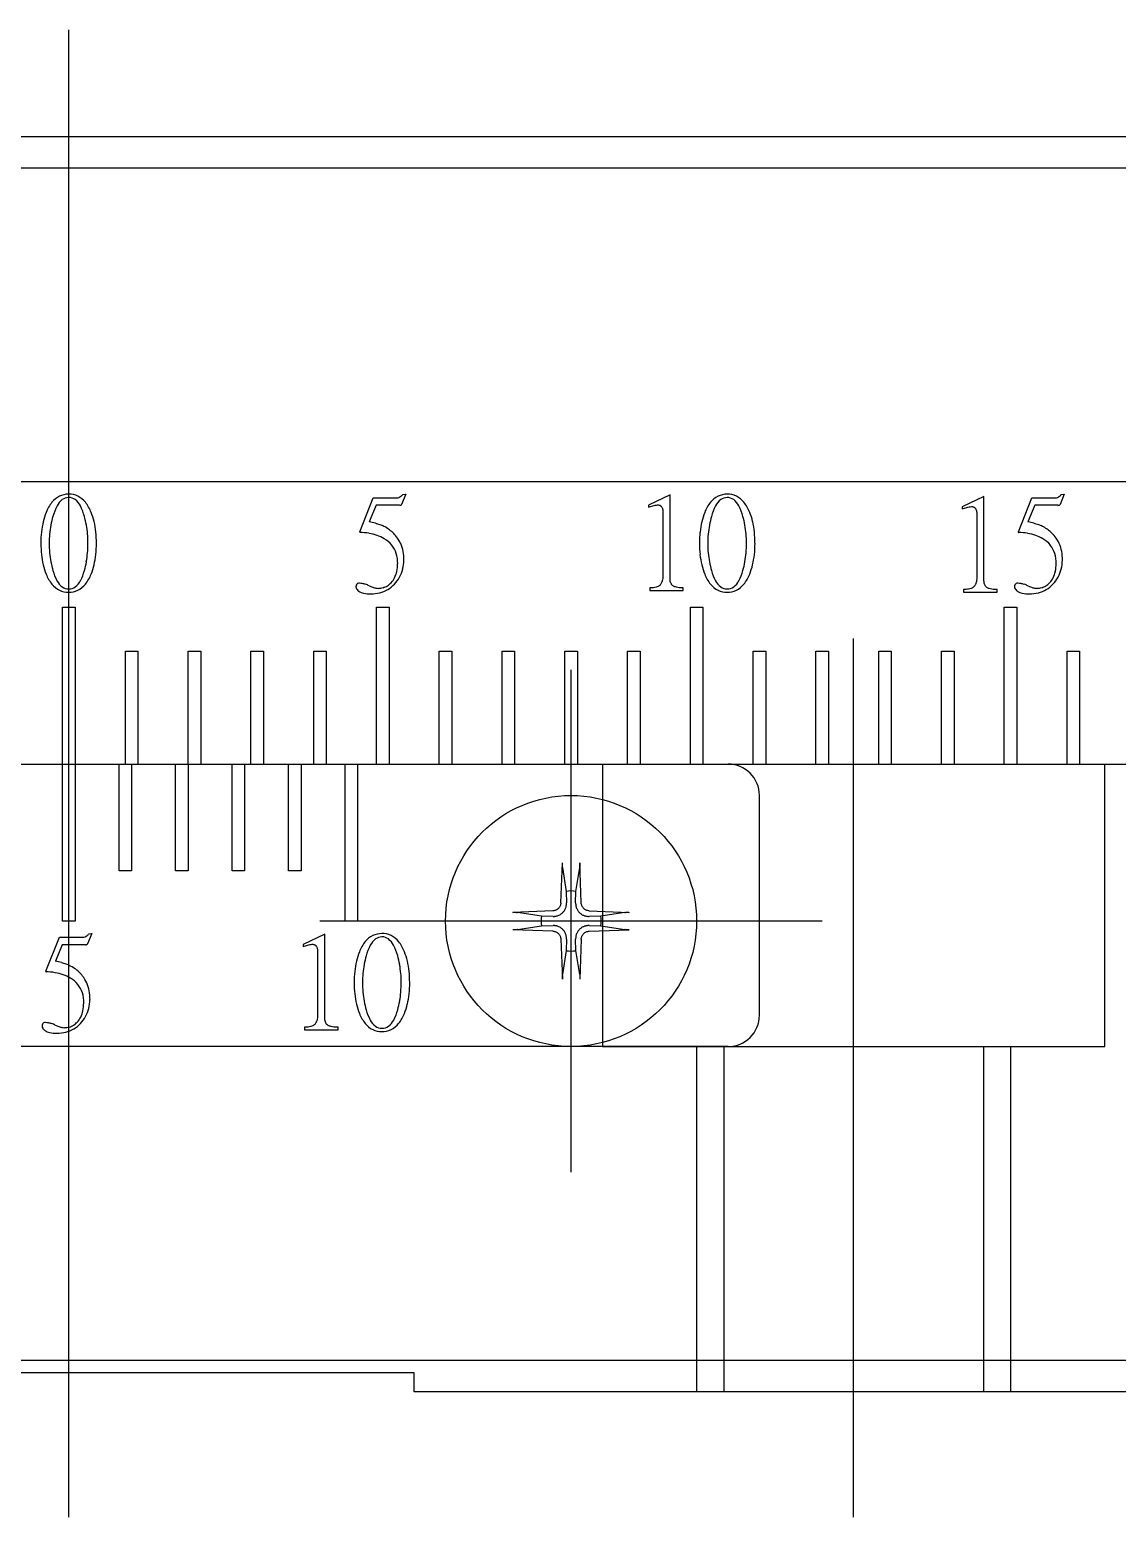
# Model space of a CAD drawing. Extents: x 1 to 214, y -1 to 198.
# Drawn here: x 109.13 to 126.46, y 69.02 to 92.72 of the extents above; entities that cross this region are included whole.
import ezdxf

# ---------------------------------------------------------------- set-up
doc = ezdxf.new("R2010")
doc.units = 0
doc.linetypes.add('CENTER', pattern=[50.8, 31.75, -6.35, 6.35, -6.35])
doc.linetypes.add('DASHED', pattern=[19.05, 12.7, -6.35])
doc.layers.get('0').update_dxf_attribs({"linetype": 'CONTINUOUS'})
doc.layers.add('CENTER', color=1, linetype='CENTER')

msp = doc.modelspace()

# ---------------------------------------------------------------- linework, layer by layer
at = {"color": 7, "linetype": 'CONTINUOUS'}
for p, q in [((80.257, 91.021), (139.257, 91.021)), ((79.757, 90.521), (139.757, 90.521)), ((80.757, 85.521), (138.757, 85.521)), ((115.123, 85.321), (115.056, 85.158)), ((115.078, 85.317), (115.123, 85.321)), ((125.613, 85.321), (125.546, 85.158)), ((125.568, 85.317), (125.613, 85.321)), ((114.393, 84.724), (114.607, 85.264)), ((114.652, 85.144), (114.542, 84.883)), ((114.607, 85.264), (114.98, 85.264)), ((115.023, 85.144), (114.652, 85.144)), ((119.333, 85.311), (118.989, 85.146)), ((118.989, 85.146), (118.989, 85.113)), ((118.989, 85.113), (119.024, 85.126)), ((119.024, 85.126), (119.06, 85.138)), ((119.06, 85.138), (119.078, 85.142)), ((119.078, 85.142), (119.097, 85.146)), ((119.097, 85.146), (119.116, 85.149)), ((119.116, 85.149), (119.135, 85.15)), ((119.135, 85.15), (119.145, 85.15)), ((119.145, 85.15), (119.155, 85.148)), ((119.155, 85.148), (119.16, 85.147)), ((119.16, 85.147), (119.165, 85.145)), ((119.165, 85.145), (119.17, 85.144)), ((119.17, 85.144), (119.174, 85.141)), ((119.174, 85.141), (119.179, 85.139)), ((119.179, 85.139), (119.183, 85.136)), ((119.183, 85.136), (119.187, 85.133)), ((119.187, 85.133), (119.191, 85.13)), ((119.191, 85.13), (119.194, 85.126)), ((119.194, 85.126), (119.197, 85.122)), ((119.197, 85.122), (119.203, 85.114)), ((119.203, 85.114), (119.207, 85.105)), ((119.207, 85.105), (119.211, 85.095)), ((119.211, 85.095), (119.213, 85.085)), ((119.213, 85.085), (119.216, 85.075)), ((119.333, 83.984), (119.333, 85.311)), ((124.333, 85.285), (123.989, 85.119)), ((123.989, 85.119), (123.989, 85.087)), ((123.989, 85.087), (124.024, 85.1)), ((124.024, 85.1), (124.06, 85.111)), ((124.06, 85.111), (124.078, 85.116)), ((124.078, 85.116), (124.097, 85.12)), ((124.097, 85.12), (124.116, 85.122)), ((124.116, 85.122), (124.135, 85.124)), ((124.135, 85.124), (124.145, 85.123)), ((124.145, 85.123), (124.155, 85.122)), ((124.155, 85.122), (124.16, 85.12)), ((124.16, 85.12), (124.165, 85.119)), ((124.165, 85.119), (124.17, 85.117)), ((124.17, 85.117), (124.174, 85.115)), ((124.174, 85.115), (124.179, 85.113)), ((124.179, 85.113), (124.183, 85.11)), ((124.183, 85.11), (124.187, 85.107)), ((124.187, 85.107), (124.191, 85.103)), ((124.191, 85.103), (124.194, 85.1)), ((124.194, 85.1), (124.197, 85.096)), ((124.197, 85.096), (124.203, 85.087)), ((124.203, 85.087), (124.207, 85.078)), ((124.333, 83.958), (124.333, 85.285)), ((124.883, 84.724), (125.097, 85.264)), ((125.142, 85.144), (125.032, 84.883)), ((125.097, 85.264), (125.47, 85.264)), ((125.513, 85.144), (125.142, 85.144)), ((119.216, 85.075), (119.217, 85.065)), ((119.217, 85.065), (119.218, 85.054)), ((119.218, 85.054), (119.219, 85.044)), ((119.219, 85.044), (119.219, 85.034)), ((119.219, 85.034), (119.219, 84.023)), ((124.207, 85.078), (124.211, 85.069)), ((124.211, 85.069), (124.213, 85.059)), ((124.213, 85.059), (124.216, 85.049)), ((124.216, 85.049), (124.217, 85.038)), ((124.217, 85.038), (124.218, 85.028)), ((124.218, 85.028), (124.219, 85.018)), ((124.219, 85.018), (124.219, 85.007)), ((124.219, 85.007), (124.219, 83.996)), ((119.194, 83.902), (119.188, 83.892)), ((119.199, 83.912), (119.194, 83.902)), ((119.204, 83.922), (119.199, 83.912)), ((119.207, 83.933), (119.204, 83.922)), ((119.21, 83.944), (119.207, 83.933)), ((119.213, 83.955), (119.21, 83.944)), ((119.216, 83.977), (119.213, 83.955)), ((119.218, 84), (119.216, 83.977)), ((119.219, 84.023), (119.218, 84)), ((119.334, 83.967), (119.333, 83.984)), ((119.335, 83.949), (119.334, 83.967)), ((119.338, 83.932), (119.335, 83.949)), ((119.343, 83.915), (119.338, 83.932)), ((119.346, 83.907), (119.343, 83.915)), ((119.35, 83.899), (119.346, 83.907)), ((119.354, 83.892), (119.35, 83.899)), ((124.207, 83.906), (124.204, 83.896)), ((124.21, 83.917), (124.207, 83.906)), ((124.213, 83.928), (124.21, 83.917)), ((124.216, 83.951), (124.213, 83.928)), ((124.218, 83.974), (124.216, 83.951)), ((124.219, 83.996), (124.218, 83.974)), ((124.334, 83.94), (124.333, 83.958)), ((124.335, 83.923), (124.334, 83.94)), ((124.338, 83.906), (124.335, 83.923)), ((124.343, 83.889), (124.338, 83.906)), ((119.029, 83.828), (119.009, 83.827)), ((119.009, 83.827), (119.009, 83.787)), ((119.009, 83.787), (119.545, 83.787)), ((119.05, 83.83), (119.029, 83.828)), ((119.07, 83.832), (119.05, 83.83)), ((119.09, 83.836), (119.07, 83.832)), ((119.11, 83.84), (119.09, 83.836)), ((119.128, 83.845), (119.11, 83.84)), ((119.144, 83.852), (119.128, 83.845)), ((119.151, 83.856), (119.144, 83.852)), ((119.158, 83.86), (119.151, 83.856)), ((119.167, 83.867), (119.158, 83.86)), ((119.175, 83.874), (119.167, 83.867)), ((119.182, 83.883), (119.175, 83.874)), ((119.188, 83.892), (119.182, 83.883)), ((119.358, 83.885), (119.354, 83.892)), ((119.363, 83.878), (119.358, 83.885)), ((119.369, 83.871), (119.363, 83.878)), ((119.375, 83.865), (119.369, 83.871)), ((119.382, 83.86), (119.375, 83.865)), ((119.39, 83.855), (119.382, 83.86)), ((119.399, 83.85), (119.39, 83.855)), ((119.408, 83.846), (119.399, 83.85)), ((119.418, 83.843), (119.408, 83.846)), ((119.437, 83.838), (119.418, 83.843)), ((119.457, 83.834), (119.437, 83.838)), ((119.478, 83.831), (119.457, 83.834)), ((119.5, 83.829), (119.478, 83.831)), ((119.523, 83.828), (119.5, 83.829)), ((119.545, 83.827), (119.523, 83.828)), ((119.545, 83.787), (119.545, 83.827)), ((124.029, 83.802), (124.009, 83.801)), ((124.009, 83.801), (124.009, 83.76)), ((124.009, 83.76), (124.545, 83.76)), ((124.05, 83.803), (124.029, 83.802)), ((124.07, 83.806), (124.05, 83.803)), ((124.09, 83.809), (124.07, 83.806)), ((124.11, 83.813), (124.09, 83.809)), ((124.128, 83.819), (124.11, 83.813)), ((124.144, 83.825), (124.128, 83.819)), ((124.151, 83.829), (124.144, 83.825)), ((124.158, 83.833), (124.151, 83.829)), ((124.167, 83.84), (124.158, 83.833)), ((124.175, 83.848), (124.167, 83.84)), ((124.182, 83.856), (124.175, 83.848)), ((124.188, 83.865), (124.182, 83.856)), ((124.194, 83.875), (124.188, 83.865)), ((124.199, 83.885), (124.194, 83.875)), ((124.204, 83.896), (124.199, 83.885)), ((124.346, 83.881), (124.343, 83.889)), ((124.35, 83.873), (124.346, 83.881)), ((124.354, 83.865), (124.35, 83.873)), ((124.358, 83.858), (124.354, 83.865)), ((124.363, 83.851), (124.358, 83.858)), ((124.369, 83.845), (124.363, 83.851)), ((124.375, 83.839), (124.369, 83.845)), ((124.382, 83.833), (124.375, 83.839)), ((124.39, 83.828), (124.382, 83.833)), ((124.399, 83.824), (124.39, 83.828)), ((124.408, 83.82), (124.399, 83.824)), ((124.418, 83.817), (124.408, 83.82)), ((124.437, 83.811), (124.418, 83.817)), ((124.457, 83.807), (124.437, 83.811)), ((124.478, 83.804), (124.457, 83.807)), ((124.5, 83.802), (124.478, 83.804)), ((124.523, 83.801), (124.5, 83.802)), ((124.545, 83.801), (124.523, 83.801)), ((124.545, 83.76), (124.545, 83.801)), ((109.657, 78.521), (109.657, 83.521)), ((109.657, 83.521), (109.857, 83.521)), ((109.857, 83.521), (109.857, 78.521)), ((114.657, 81.021), (114.657, 83.521)), ((114.657, 83.521), (114.857, 83.521)), ((114.857, 83.521), (114.857, 81.021)), ((119.657, 81.021), (119.657, 83.521)), ((119.657, 83.521), (119.857, 83.521)), ((119.857, 83.521), (119.857, 81.021)), ((124.657, 81.021), (124.657, 83.521)), ((124.657, 83.521), (124.857, 83.521)), ((124.857, 83.521), (124.857, 81.021)), ((110.657, 81.021), (110.657, 82.821)), ((110.657, 82.821), (110.857, 82.821)), ((110.857, 82.821), (110.857, 81.021)), ((111.657, 81.021), (111.657, 82.821)), ((111.657, 82.821), (111.857, 82.821)), ((111.857, 82.821), (111.857, 81.021)), ((112.657, 81.021), (112.657, 82.821)), ((112.657, 82.821), (112.857, 82.821)), ((112.857, 82.821), (112.857, 81.021)), ((113.657, 81.021), (113.657, 82.821)), ((113.657, 82.821), (113.857, 82.821)), ((113.857, 82.821), (113.857, 81.021)), ((115.657, 81.021), (115.657, 82.821)), ((115.657, 82.821), (115.857, 82.821)), ((115.857, 82.821), (115.857, 81.021)), ((116.657, 81.021), (116.657, 82.821)), ((116.657, 82.821), (116.857, 82.821)), ((116.857, 82.821), (116.857, 81.021)), ((117.657, 81.021), (117.657, 82.821)), ((117.657, 82.821), (117.857, 82.821)), ((117.857, 82.821), (117.857, 81.021)), ((118.657, 81.021), (118.657, 82.821)), ((118.657, 82.821), (118.857, 82.821)), ((118.857, 82.821), (118.857, 81.021)), ((120.657, 81.021), (120.657, 82.821)), ((120.657, 82.821), (120.857, 82.821)), ((120.857, 82.821), (120.857, 81.021)), ((121.657, 81.021), (121.657, 82.821)), ((121.657, 82.821), (121.857, 82.821)), ((121.857, 82.821), (121.857, 81.021)), ((122.657, 81.021), (122.657, 82.821)), ((122.657, 82.821), (122.857, 82.821)), ((122.857, 82.821), (122.857, 81.021)), ((123.657, 81.021), (123.657, 82.821)), ((123.657, 82.821), (123.857, 82.821)), ((123.857, 82.821), (123.857, 81.021)), ((125.657, 81.021), (125.657, 82.821)), ((125.657, 82.821), (125.857, 82.821)), ((125.857, 82.821), (125.857, 81.021)), ((80.757, 81.021), (138.757, 81.021)), ((110.557, 79.321), (110.557, 81.021)), ((110.757, 81.021), (110.757, 79.321)), ((111.457, 79.321), (111.457, 81.021)), ((111.657, 81.021), (111.657, 79.321)), ((112.357, 79.321), (112.357, 81.021)), ((112.557, 81.021), (112.557, 79.321)), ((113.257, 79.321), (113.257, 81.021)), ((113.457, 81.021), (113.457, 79.321)), ((114.157, 78.521), (114.157, 81.021)), ((114.357, 81.021), (114.357, 78.521)), ((120.757, 77.021), (120.757, 80.521)), ((117.594, 78.81), (117.619, 79.447)), ((117.618, 79.437), (117.619, 79.447)), ((117.618, 79.426), (117.618, 79.437)), ((117.618, 79.416), (117.618, 79.426)), ((117.618, 79.41), (117.618, 79.416)), ((117.618, 79.406), (117.618, 79.41)), ((117.618, 79.396), (117.618, 79.406)), ((117.619, 79.392), (117.618, 79.396)), ((117.895, 79.447), (117.895, 79.437)), ((117.92, 78.81), (117.895, 79.447)), ((117.895, 79.437), (117.896, 79.426)), ((117.896, 79.406), (117.895, 79.396)), ((117.895, 79.396), (117.895, 79.392)), ((117.896, 79.426), (117.896, 79.416)), ((117.896, 79.416), (117.896, 79.41)), ((117.896, 79.41), (117.896, 79.406)), ((110.757, 79.321), (110.557, 79.321)), ((111.657, 79.321), (111.457, 79.321)), ((112.557, 79.321), (112.357, 79.321)), ((113.457, 79.321), (113.257, 79.321)), ((117.619, 79.388), (117.619, 79.392)), ((117.619, 79.384), (117.619, 79.388)), ((117.619, 79.381), (117.619, 79.384)), ((117.62, 79.378), (117.619, 79.381)), ((117.62, 79.375), (117.62, 79.378)), ((117.62, 79.375), (117.68, 78.993)), ((117.834, 78.993), (117.894, 79.375)), ((117.895, 79.381), (117.894, 79.378)), ((117.894, 79.378), (117.894, 79.375)), ((117.895, 79.392), (117.895, 79.388)), ((117.895, 79.388), (117.895, 79.384)), ((117.895, 79.384), (117.895, 79.381)), ((117.68, 78.993), (117.684, 78.808)), ((117.83, 78.808), (117.834, 78.993)), ((117.48, 78.685), (117.468, 78.684)), ((117.492, 78.687), (117.48, 78.685)), ((117.504, 78.69), (117.492, 78.687)), ((117.516, 78.694), (117.504, 78.69)), ((117.527, 78.7), (117.516, 78.694)), ((117.538, 78.707), (117.527, 78.7)), ((117.547, 78.714), (117.538, 78.707)), ((117.556, 78.722), (117.547, 78.714)), ((117.564, 78.731), (117.556, 78.722)), ((117.572, 78.741), (117.564, 78.731)), ((117.578, 78.751), (117.572, 78.741)), ((117.584, 78.763), (117.578, 78.751)), ((117.588, 78.774), (117.584, 78.763)), ((117.591, 78.786), (117.588, 78.774)), ((117.593, 78.798), (117.591, 78.786)), ((117.594, 78.81), (117.593, 78.798)), ((117.92, 78.798), (117.92, 78.81)), ((117.923, 78.786), (117.92, 78.798)), ((117.926, 78.774), (117.923, 78.786)), ((117.93, 78.762), (117.926, 78.774)), ((117.936, 78.751), (117.93, 78.762)), ((117.942, 78.741), (117.936, 78.751)), ((117.95, 78.731), (117.942, 78.741)), ((117.958, 78.722), (117.95, 78.731)), ((117.967, 78.714), (117.958, 78.722)), ((117.976, 78.706), (117.967, 78.714)), ((117.987, 78.7), (117.976, 78.706)), ((117.998, 78.694), (117.987, 78.7)), ((118.01, 78.69), (117.998, 78.694)), ((118.022, 78.687), (118.01, 78.69)), ((118.034, 78.685), (118.022, 78.687)), ((118.046, 78.684), (118.034, 78.685)), ((109.857, 78.521), (109.657, 78.521)), ((114.357, 78.521), (114.157, 78.521)), ((117.468, 78.684), (116.831, 78.659)), ((116.831, 78.659), (116.842, 78.66)), ((116.842, 78.66), (116.852, 78.66)), ((116.852, 78.66), (116.863, 78.66)), ((116.863, 78.66), (116.868, 78.66)), ((116.868, 78.66), (116.873, 78.66)), ((116.873, 78.66), (116.882, 78.66)), ((116.882, 78.66), (116.886, 78.66)), ((116.886, 78.66), (116.89, 78.659)), ((116.89, 78.659), (116.894, 78.659)), ((116.894, 78.659), (116.897, 78.659)), ((116.897, 78.659), (116.9, 78.658)), ((116.9, 78.658), (116.903, 78.658)), ((117.285, 78.599), (116.903, 78.658)), ((117.47, 78.594), (117.285, 78.599)), ((117.285, 78.444), (117.47, 78.448)), ((118.229, 78.599), (118.044, 78.594)), ((118.044, 78.448), (118.229, 78.444)), ((118.046, 78.684), (118.683, 78.659)), ((118.611, 78.658), (118.229, 78.599)), ((118.611, 78.658), (118.614, 78.658)), ((118.614, 78.658), (118.617, 78.659)), ((118.617, 78.659), (118.62, 78.659)), ((118.62, 78.659), (118.624, 78.659)), ((118.624, 78.659), (118.628, 78.66)), ((118.628, 78.66), (118.632, 78.66)), ((118.632, 78.66), (118.641, 78.66)), ((118.641, 78.66), (118.646, 78.66)), ((118.646, 78.66), (118.651, 78.66)), ((118.651, 78.66), (118.662, 78.66)), ((118.662, 78.66), (118.672, 78.66)), ((118.672, 78.66), (118.683, 78.659)), ((109.393, 77.724), (109.607, 78.264)), ((109.607, 78.264), (109.98, 78.264)), ((110.123, 78.321), (110.056, 78.158)), ((110.078, 78.317), (110.123, 78.321)), ((113.833, 78.311), (113.489, 78.146)), ((113.833, 76.984), (113.833, 78.311)), ((116.842, 78.383), (116.831, 78.383)), ((117.468, 78.359), (116.831, 78.383)), ((116.852, 78.383), (116.842, 78.383)), ((116.863, 78.382), (116.852, 78.383)), ((116.868, 78.382), (116.863, 78.382)), ((116.873, 78.382), (116.868, 78.382)), ((116.882, 78.383), (116.873, 78.382)), ((116.886, 78.383), (116.882, 78.383)), ((116.89, 78.383), (116.886, 78.383)), ((116.894, 78.383), (116.89, 78.383)), ((116.897, 78.384), (116.894, 78.383)), ((116.9, 78.384), (116.897, 78.384)), ((116.903, 78.384), (116.9, 78.384)), ((116.903, 78.384), (117.285, 78.444)), ((117.468, 78.359), (117.48, 78.358)), ((117.48, 78.358), (117.492, 78.356)), ((117.492, 78.356), (117.504, 78.352)), ((117.504, 78.352), (117.516, 78.348)), ((117.516, 78.348), (117.527, 78.343)), ((117.527, 78.343), (117.537, 78.336)), ((117.537, 78.336), (117.547, 78.329)), ((117.547, 78.329), (117.556, 78.32)), ((117.556, 78.32), (117.564, 78.312)), ((117.564, 78.312), (117.572, 78.302)), ((117.572, 78.302), (117.578, 78.291)), ((117.578, 78.291), (117.584, 78.28)), ((117.584, 78.28), (117.588, 78.268)), ((117.588, 78.268), (117.591, 78.256)), ((117.591, 78.256), (117.593, 78.244)), ((117.593, 78.244), (117.594, 78.232)), ((117.594, 78.232), (117.619, 77.595)), ((117.684, 78.234), (117.68, 78.049)), ((117.834, 78.049), (117.83, 78.234)), ((117.92, 78.232), (117.895, 77.595)), ((117.92, 78.244), (117.923, 78.256)), ((117.92, 78.232), (117.92, 78.244)), ((117.923, 78.256), (117.926, 78.268)), ((117.926, 78.268), (117.93, 78.28)), ((117.93, 78.28), (117.936, 78.291)), ((117.936, 78.291), (117.942, 78.302)), ((117.942, 78.302), (117.95, 78.312)), ((117.95, 78.312), (117.958, 78.32)), ((117.958, 78.32), (117.967, 78.329)), ((117.967, 78.329), (117.976, 78.336)), ((117.976, 78.336), (117.987, 78.342)), ((117.987, 78.342), (117.998, 78.348)), ((117.998, 78.348), (118.01, 78.352)), ((118.01, 78.352), (118.022, 78.356)), ((118.022, 78.356), (118.034, 78.358)), ((118.034, 78.358), (118.046, 78.359)), ((118.046, 78.359), (118.683, 78.383)), ((118.229, 78.444), (118.611, 78.384)), ((118.614, 78.384), (118.611, 78.384)), ((118.617, 78.384), (118.614, 78.384)), ((118.62, 78.383), (118.617, 78.384)), ((118.624, 78.383), (118.62, 78.383)), ((118.628, 78.383), (118.624, 78.383)), ((118.632, 78.383), (118.628, 78.383)), ((118.641, 78.382), (118.632, 78.383)), ((118.646, 78.382), (118.641, 78.382)), ((118.651, 78.382), (118.646, 78.382)), ((118.662, 78.383), (118.651, 78.382)), ((118.672, 78.383), (118.662, 78.383)), ((118.683, 78.383), (118.672, 78.383)), ((109.652, 78.144), (109.542, 77.883)), ((110.023, 78.144), (109.652, 78.144)), ((113.489, 78.146), (113.489, 78.113)), ((113.489, 78.113), (113.524, 78.126)), ((113.524, 78.126), (113.56, 78.138)), ((113.56, 78.138), (113.578, 78.142)), ((113.578, 78.142), (113.597, 78.146)), ((113.597, 78.146), (113.616, 78.149)), ((113.616, 78.149), (113.635, 78.15)), ((113.635, 78.15), (113.645, 78.15)), ((113.645, 78.15), (113.655, 78.148)), ((113.655, 78.148), (113.66, 78.147)), ((113.66, 78.147), (113.665, 78.145)), ((113.665, 78.145), (113.67, 78.144)), ((113.67, 78.144), (113.674, 78.141)), ((113.674, 78.141), (113.679, 78.139)), ((113.679, 78.139), (113.683, 78.136)), ((113.683, 78.136), (113.687, 78.133)), ((113.687, 78.133), (113.691, 78.13)), ((113.691, 78.13), (113.694, 78.126)), ((113.694, 78.126), (113.697, 78.122)), ((113.697, 78.122), (113.703, 78.114)), ((113.703, 78.114), (113.707, 78.105)), ((113.707, 78.105), (113.711, 78.095)), ((113.711, 78.095), (113.713, 78.085)), ((113.713, 78.085), (113.716, 78.075)), ((113.716, 78.075), (113.717, 78.065)), ((113.717, 78.065), (113.718, 78.054)), ((113.718, 78.054), (113.719, 78.044)), ((113.719, 78.044), (113.719, 78.034)), ((113.719, 78.034), (113.719, 77.023)), ((117.68, 78.049), (117.62, 77.667)), ((117.894, 77.667), (117.834, 78.049)), ((117.618, 77.646), (117.619, 77.651)), ((117.618, 77.637), (117.618, 77.646)), ((117.618, 77.632), (117.618, 77.637)), ((117.618, 77.627), (117.618, 77.632)), ((117.618, 77.616), (117.618, 77.627)), ((117.618, 77.606), (117.618, 77.616)), ((117.619, 77.595), (117.618, 77.606)), ((117.619, 77.662), (117.62, 77.665)), ((117.619, 77.658), (117.619, 77.662)), ((117.619, 77.655), (117.619, 77.658)), ((117.619, 77.651), (117.619, 77.655)), ((117.62, 77.665), (117.62, 77.667)), ((117.894, 77.667), (117.894, 77.665)), ((117.894, 77.665), (117.895, 77.662)), ((117.895, 77.662), (117.895, 77.658)), ((117.895, 77.658), (117.895, 77.655)), ((117.895, 77.655), (117.895, 77.651)), ((117.895, 77.651), (117.895, 77.646)), ((117.895, 77.646), (117.896, 77.637)), ((117.896, 77.616), (117.895, 77.606)), ((117.895, 77.606), (117.895, 77.595)), ((117.896, 77.637), (117.896, 77.632)), ((117.896, 77.632), (117.896, 77.627)), ((117.896, 77.627), (117.896, 77.616)), ((113.529, 76.828), (113.509, 76.827)), ((113.509, 76.827), (113.509, 76.787)), ((113.55, 76.83), (113.529, 76.828)), ((113.57, 76.832), (113.55, 76.83)), ((113.59, 76.836), (113.57, 76.832)), ((113.61, 76.84), (113.59, 76.836)), ((113.628, 76.845), (113.61, 76.84)), ((113.644, 76.852), (113.628, 76.845)), ((113.651, 76.856), (113.644, 76.852)), ((113.658, 76.86), (113.651, 76.856)), ((113.667, 76.867), (113.658, 76.86)), ((113.675, 76.874), (113.667, 76.867)), ((113.682, 76.883), (113.675, 76.874)), ((113.688, 76.892), (113.682, 76.883)), ((113.694, 76.902), (113.688, 76.892)), ((113.699, 76.912), (113.694, 76.902)), ((113.704, 76.922), (113.699, 76.912)), ((113.707, 76.933), (113.704, 76.922)), ((113.71, 76.944), (113.707, 76.933)), ((113.713, 76.955), (113.71, 76.944)), ((113.716, 76.977), (113.713, 76.955)), ((113.718, 77), (113.716, 76.977)), ((113.719, 77.023), (113.718, 77)), ((113.834, 76.967), (113.833, 76.984)), ((113.835, 76.949), (113.834, 76.967)), ((113.838, 76.932), (113.835, 76.949)), ((113.843, 76.915), (113.838, 76.932)), ((113.846, 76.907), (113.843, 76.915)), ((113.85, 76.899), (113.846, 76.907)), ((113.854, 76.892), (113.85, 76.899)), ((113.858, 76.885), (113.854, 76.892)), ((113.863, 76.878), (113.858, 76.885)), ((113.869, 76.871), (113.863, 76.878)), ((113.875, 76.865), (113.869, 76.871)), ((113.882, 76.86), (113.875, 76.865)), ((113.89, 76.855), (113.882, 76.86)), ((113.899, 76.85), (113.89, 76.855)), ((113.908, 76.846), (113.899, 76.85)), ((113.918, 76.843), (113.908, 76.846)), ((113.937, 76.838), (113.918, 76.843)), ((113.957, 76.834), (113.937, 76.838)), ((113.978, 76.831), (113.957, 76.834)), ((114, 76.829), (113.978, 76.831)), ((114.023, 76.828), (114, 76.829)), ((114.045, 76.827), (114.023, 76.828)), ((114.045, 76.787), (114.045, 76.827)), ((113.509, 76.787), (114.045, 76.787)), ((120.257, 76.521), (99.257, 76.521)), ((139.757, 71.521), (79.757, 71.521)), ((115.257, 71.321), (104.257, 71.321)), ((115.257, 71.021), (115.257, 71.321)), ((139.257, 71.021), (115.257, 71.021))]:
    msp.add_line(p, q, dxfattribs=at)
at = {"color": 3, "linetype": 'DASHED'}
for p, q in [((118.257, 81.021), (118.257, 76.521)), ((126.257, 76.521), (126.257, 81.021)), ((118.257, 76.521), (126.257, 76.521)), ((119.757, 76.521), (119.757, 71.021)), ((120.19, 76.521), (120.19, 71.021)), ((124.324, 76.521), (124.324, 71.021)), ((124.757, 76.521), (124.757, 71.021))]:
    msp.add_line(p, q, dxfattribs=at)
at = {"color": 7, "linetype": 'CONTINUOUS'}
msp.add_circle((117.757, 78.521), 2, dxfattribs=at)
for centre, radius, start, end in [((109.75, 84.989), 0.332, 89.2937, 115.4267), ((109.758, 84.988), 0.334, 64.6264, 90.6532), ((120.24, 84.989), 0.332, 89.2937, 115.4267), ((120.248, 84.988), 0.334, 64.6264, 90.6532), ((109.992, 84.796), 0.642, 141.8067, 158.4258), ((109.768, 84.968), 0.359, 116.5466, 141.2478), ((110.277, 84.763), 0.8, 152.3497, 165.2539), ((109.842, 84.992), 0.308, 128.0346, 152.5067), ((109.753, 85.097), 0.171, 89.8353, 126.5002), ((109.755, 85.096), 0.173, 53.6842, 90.279), ((109.67, 84.994), 0.305, 27.3429, 52.1158), ((109.742, 84.97), 0.356, 38.658, 63.5476), ((109.255, 84.776), 0.774, 14.2709, 27.586), ((109.529, 84.803), 0.627, 21.378, 38.3895), ((114.98, 85.367), 0.103, 269.9573, 289.456), ((114.973, 85.386), 0.123, 289.8018, 307.0841), ((115.024, 85.217), 0.0733, 269.1351, 281.9708), ((115.034, 85.173), 0.0281, 281.4538, 305.805), ((114.934, 85.437), 0.187, 307.1607, 320.255), ((115.041, 85.162), 0.0151, 307.0574, 344.0647), ((120.482, 84.796), 0.642, 141.8067, 158.4258), ((120.258, 84.968), 0.359, 116.5466, 141.2478), ((120.767, 84.763), 0.8, 152.3497, 165.2539), ((120.332, 84.992), 0.308, 128.0346, 152.5067), ((120.244, 85.097), 0.171, 89.8353, 126.5002), ((120.245, 85.096), 0.173, 53.6842, 90.279), ((120.16, 84.994), 0.305, 27.3429, 52.1158), ((120.232, 84.97), 0.356, 38.658, 63.5476), ((119.745, 84.776), 0.774, 14.2709, 27.586), ((120.019, 84.803), 0.627, 21.378, 38.3895), ((125.47, 85.367), 0.103, 269.9573, 289.456), ((125.463, 85.386), 0.123, 289.8018, 307.0841), ((125.514, 85.217), 0.0733, 269.1351, 281.9708), ((125.524, 85.173), 0.0281, 281.4538, 305.805), ((125.424, 85.437), 0.187, 307.1607, 320.255), ((125.531, 85.162), 0.0151, 307.0574, 344.0647), ((110.652, 84.576), 1.338, 166.7882, 173.9019), ((110.444, 84.624), 1.125, 158.7761, 166.7628), ((110.951, 84.551), 1.507, 163.9788, 169.4048), ((108.55, 84.56), 1.51, 10.2609, 15.6321), ((109.114, 84.637), 1.073, 13.2882, 21.5696), ((108.875, 84.581), 1.32, 6.0471, 13.2628), ((114.032, 82.746), 2.197, 73.9631, 76.5892), ((114.319, 83.739), 1.163, 70.0124, 74.0248), ((121.142, 84.576), 1.338, 166.7882, 173.9019), ((120.934, 84.624), 1.125, 158.7761, 166.7628), ((121.442, 84.551), 1.507, 163.9788, 169.4048), ((119.041, 84.56), 1.51, 10.2609, 15.6321), ((119.605, 84.637), 1.073, 13.2882, 21.5696), ((119.365, 84.581), 1.32, 6.0471, 13.2628), ((124.523, 82.746), 2.197, 73.9631, 76.5892), ((124.809, 83.739), 1.163, 70.0124, 74.0248), ((110.957, 84.544), 1.646, 173.9099, 180.1105), ((111.037, 84.541), 1.593, 174.795, 180.0242), ((110.974, 84.547), 1.529, 169.4141, 174.7865), ((108.495, 84.55), 1.566, 5.0093, 10.2518), ((108.396, 84.542), 1.665, 359.9697, 5.0017), ((108.522, 84.544), 1.674, 359.8807, 6.0387), ((114.438, 84.708), 0.0479, 160.8609, 169.2763), ((114.4, 84.715), 0.0092, 167.2044, 192.7956), ((114.393, 84.714), 0.00178, 193.6323, 272.6279), ((114.369, 83.691), 1.021, 80.4715, 88.6731), ((114.41, 83.932), 0.776, 70.6148, 80.4628), ((114.457, 84.068), 0.633, 59.2808, 70.5721), ((114.537, 84.334), 0.53, 63.3872, 70.1611), ((114.544, 84.322), 0.538, 55.5472, 64.6615), ((114.55, 84.217), 0.458, 39.8178, 59.7095), ((114.532, 84.305), 0.558, 46.6126, 55.5054), ((114.489, 84.26), 0.62, 38.2978, 46.5808), ((114.547, 84.311), 0.543, 24.2446, 37.8899), ((121.447, 84.544), 1.646, 173.9099, 180.1105), ((121.527, 84.541), 1.593, 174.795, 180.0242), ((121.464, 84.547), 1.529, 169.4141, 174.7865), ((118.985, 84.55), 1.566, 5.0093, 10.2518), ((118.887, 84.542), 1.665, 359.9697, 5.0017), ((119.012, 84.544), 1.674, 359.8807, 6.0387), ((124.929, 84.708), 0.0479, 160.8609, 169.2763), ((124.89, 84.715), 0.0092, 167.2044, 192.7956), ((124.883, 84.714), 0.00178, 193.6323, 272.6279), ((124.86, 83.691), 1.021, 80.4715, 88.6731), ((124.9, 83.932), 0.776, 70.6148, 80.4628), ((124.947, 84.068), 0.633, 59.2808, 70.5721), ((125.027, 84.334), 0.53, 63.3872, 70.1611), ((125.034, 84.322), 0.538, 55.5472, 64.6615), ((125.04, 84.217), 0.458, 39.8178, 59.7095), ((125.023, 84.305), 0.558, 46.6126, 55.5054), ((124.979, 84.26), 0.62, 38.2978, 46.5808), ((125.038, 84.311), 0.543, 24.2446, 37.8899), ((110.99, 84.537), 1.678, 179.881, 186.0309), ((111.182, 84.539), 1.738, 179.9442, 184.9832), ((110.984, 84.522), 1.539, 184.9857, 190.449), ((108.496, 84.52), 1.564, 349.8375, 355.1847), ((108.27, 84.539), 1.791, 355.1774, 0.0578), ((108.507, 84.537), 1.69, 353.9893, 0.1283), ((114.595, 84.26), 0.395, 17.3246, 39.2769), ((114.481, 84.228), 0.514, 358.4839, 16.8828), ((114.523, 84.301), 0.57, 10.8892, 24.1023), ((114.4, 84.279), 0.694, 359.2215, 10.7983), ((121.48, 84.537), 1.678, 179.881, 186.0309), ((121.672, 84.539), 1.738, 179.9442, 184.9832), ((121.474, 84.522), 1.539, 184.9857, 190.449), ((118.987, 84.52), 1.564, 349.8375, 355.1847), ((118.76, 84.539), 1.791, 355.1774, 0.0578), ((118.997, 84.537), 1.69, 353.9893, 0.1283), ((125.085, 84.26), 0.395, 17.3246, 39.2769), ((124.971, 84.228), 0.514, 358.4839, 16.8828), ((125.013, 84.301), 0.57, 10.8892, 24.1023), ((124.89, 84.279), 0.694, 359.2215, 10.7983), ((110.647, 84.501), 1.334, 186.0315, 193.2001), ((110.413, 84.446), 1.093, 193.2098, 201.3991), ((110.843, 84.496), 1.395, 190.4551, 196.2875), ((108.655, 84.491), 1.404, 344.0998, 349.8418), ((109.12, 84.44), 1.067, 338.4257, 346.7665), ((108.872, 84.498), 1.322, 346.768, 354.0003), ((114.343, 84.223), 0.651, 348.3503, 359.2247), ((114.455, 84.284), 0.639, 345.7632, 358.7145), ((121.137, 84.501), 1.334, 186.0315, 193.2001), ((120.903, 84.446), 1.093, 193.2098, 201.3991), ((121.333, 84.496), 1.395, 190.4551, 196.2875), ((119.145, 84.491), 1.404, 344.0998, 349.8418), ((119.61, 84.44), 1.067, 338.4257, 346.7665), ((119.362, 84.498), 1.322, 346.768, 354.0003), ((124.833, 84.223), 0.651, 348.3503, 359.2247), ((124.945, 84.284), 0.639, 345.7632, 358.7145), ((109.969, 84.273), 0.617, 201.4624, 218.6555), ((110.193, 84.284), 0.713, 194.5816, 208.6061), ((109.826, 84.08), 0.293, 208.0577, 233.3426), ((109.684, 84.079), 0.291, 306.7157, 332.2786), ((109.305, 84.284), 0.722, 331.8651, 345.7722), ((109.54, 84.272), 0.615, 321.322, 338.56), ((114.383, 83.837), 0.066, 88.0277, 115.4071), ((114.383, 83.645), 0.257, 79.2315, 89.6241), ((114.357, 83.505), 0.4, 71.5675, 79.3119), ((114.672, 84.12), 0.303, 301.5113, 315.9675), ((114.648, 84.136), 0.332, 316.8732, 333.9198), ((114.538, 84.269), 0.556, 316.7918, 331.0148), ((114.557, 84.179), 0.433, 334.0754, 348.3685), ((114.548, 84.262), 0.544, 331.19, 345.6305), ((120.46, 84.273), 0.617, 201.4624, 218.6555), ((120.684, 84.284), 0.713, 194.5816, 208.6061), ((120.316, 84.08), 0.293, 208.0577, 233.3426), ((120.174, 84.079), 0.291, 306.7157, 332.2786), ((119.795, 84.284), 0.722, 331.8651, 345.7722), ((120.03, 84.272), 0.615, 321.322, 338.56), ((124.873, 83.837), 0.066, 88.0277, 115.4071), ((124.873, 83.645), 0.257, 79.2315, 89.6241), ((124.847, 83.505), 0.4, 71.5675, 79.3119), ((125.162, 84.12), 0.303, 301.5113, 315.9675), ((125.138, 84.136), 0.332, 316.8732, 333.9198), ((125.028, 84.269), 0.556, 316.7918, 331.0148), ((125.047, 84.179), 0.433, 334.0754, 348.3685), ((125.038, 84.262), 0.544, 331.19, 345.6305), ((109.765, 84.111), 0.356, 218.8739, 243.7271), ((109.75, 84.096), 0.336, 244.7936, 270.6548), ((109.753, 83.99), 0.177, 234.7577, 270.348), ((109.755, 83.991), 0.178, 269.5975, 305.2384), ((109.758, 84.094), 0.334, 269.2919, 295.2597), ((109.743, 84.111), 0.356, 296.2729, 321.1261), ((114.403, 83.848), 0.0728, 156.281, 181.8872), ((114.404, 83.845), 0.0745, 179.7689, 184.4732), ((114.366, 83.842), 0.0361, 184.316, 191.9442), ((114.346, 83.838), 0.015, 191.5786, 205.2913), ((114.441, 83.874), 0.117, 201.5057, 219.093), ((114.373, 83.86), 0.0408, 117.1293, 154.954), ((114.45, 83.883), 0.13, 219.3474, 234.6593), ((114.497, 83.958), 0.218, 236.1652, 258.5243), ((114.559, 84.254), 0.521, 258.2451, 270.7659), ((114.288, 83.297), 0.62, 65.85, 71.6275), ((114.827, 84.498), 0.698, 245.8334, 250.8777), ((114.57, 84.315), 0.581, 269.6263, 283.9812), ((114.729, 84.211), 0.394, 250.7805, 258.1713), ((114.691, 84.029), 0.208, 257.9993, 269.3203), ((114.685, 84.117), 0.295, 270.7211, 285.4421), ((114.594, 84.213), 0.477, 284.1459, 300.5209), ((114.691, 84.091), 0.269, 285.6366, 301.3182), ((114.584, 84.226), 0.493, 300.7739, 316.7817), ((120.255, 84.111), 0.356, 218.8739, 243.7271), ((120.24, 84.096), 0.336, 244.7936, 270.6548), ((120.243, 83.99), 0.177, 234.7577, 270.348), ((120.245, 83.991), 0.178, 269.5975, 305.2384), ((120.248, 84.094), 0.334, 269.2919, 295.2597), ((120.233, 84.111), 0.356, 296.2729, 321.1261), ((124.893, 83.848), 0.0728, 156.281, 181.8872), ((124.895, 83.845), 0.0745, 179.7689, 184.4732), ((124.856, 83.842), 0.0361, 184.316, 191.9442), ((124.836, 83.838), 0.015, 191.5786, 205.2913), ((124.931, 83.874), 0.117, 201.5057, 219.093), ((124.863, 83.86), 0.0408, 117.1293, 154.954), ((124.94, 83.883), 0.13, 219.3474, 234.6593), ((124.987, 83.958), 0.218, 236.1652, 258.5243), ((125.05, 84.254), 0.521, 258.2451, 270.7659), ((124.779, 83.297), 0.62, 65.85, 71.6275), ((125.318, 84.498), 0.698, 245.8334, 250.8777), ((125.06, 84.315), 0.581, 269.6263, 283.9812), ((125.219, 84.211), 0.394, 250.7805, 258.1713), ((125.181, 84.029), 0.208, 257.9993, 269.3203), ((125.175, 84.117), 0.295, 270.7211, 285.4421), ((125.084, 84.213), 0.477, 284.1459, 300.5209), ((125.181, 84.091), 0.269, 285.6366, 301.3182), ((125.074, 84.226), 0.493, 300.7739, 316.7817), ((120.257, 80.521), 0.5, 0, 90), ((117.757, 78.521), 0.479, 80.6957, 99.3043), ((117.475, 78.802), 0.209, 321.2249, 327.3542), ((117.482, 78.797), 0.201, 327.3884, 333.7306), ((117.47, 78.803), 0.214, 333.7006, 339.428), ((117.478, 78.801), 0.206, 339.386, 345.0043), ((117.468, 78.803), 0.216, 345.0596, 350.4557), ((117.462, 78.804), 0.222, 350.4292, 355.7575), ((117.472, 78.804), 0.212, 355.7311, 1.3135), ((118.042, 78.804), 0.213, 178.6874, 184.268), ((118.052, 78.804), 0.222, 184.2424, 189.5709), ((118.046, 78.803), 0.216, 189.5456, 194.9391), ((118.036, 78.801), 0.206, 194.9953, 200.6145), ((118.044, 78.803), 0.214, 200.572, 206.2994), ((118.032, 78.797), 0.201, 206.2694, 212.6116), ((118.039, 78.802), 0.209, 212.6454, 218.7756), ((117.757, 78.521), 0.479, 170.6957, 189.3043), ((117.475, 78.807), 0.213, 268.6874, 274.268), ((117.475, 78.236), 0.212, 85.7311, 91.3135), ((117.474, 78.816), 0.222, 274.2424, 279.5709), ((117.474, 78.226), 0.222, 80.4292, 85.7575), ((117.475, 78.81), 0.216, 279.5456, 284.9391), ((117.478, 78.8), 0.206, 284.9953, 290.6145), ((117.475, 78.808), 0.214, 290.572, 296.2994), ((117.481, 78.796), 0.201, 296.2694, 302.6116), ((117.476, 78.803), 0.209, 302.6454, 308.7756), ((117.481, 78.798), 0.202, 308.7204, 314.9342), ((117.48, 78.798), 0.202, 315.0678, 321.2775), ((118.033, 78.797), 0.202, 218.7204, 224.9342), ((118.033, 78.798), 0.202, 225.0678, 231.2775), ((118.038, 78.803), 0.209, 231.2249, 237.3542), ((118.033, 78.796), 0.201, 237.3884, 243.7306), ((118.039, 78.808), 0.214, 243.7006, 249.428), ((118.036, 78.8), 0.206, 249.386, 255.0043), ((118.039, 78.81), 0.216, 255.0596, 260.4557), ((118.04, 78.816), 0.222, 260.4292, 265.7575), ((118.04, 78.226), 0.222, 94.2424, 99.5709), ((118.039, 78.807), 0.212, 265.7311, 271.3135), ((118.039, 78.236), 0.213, 88.6874, 94.268), ((117.757, 78.521), 0.479, 350.6957, 9.3043), ((109.98, 78.367), 0.103, 269.9573, 289.456), ((109.973, 78.386), 0.123, 289.8018, 307.0841), ((109.934, 78.437), 0.187, 307.1607, 320.255), ((114.758, 77.968), 0.359, 116.5466, 141.2478), ((114.832, 77.992), 0.308, 128.0346, 152.5067), ((114.74, 77.989), 0.332, 89.2937, 115.4267), ((114.744, 78.097), 0.171, 89.8353, 126.5002), ((114.748, 77.988), 0.334, 64.6264, 90.6532), ((114.745, 78.096), 0.173, 53.6842, 90.279), ((114.66, 77.994), 0.305, 27.3429, 52.1158), ((114.732, 77.97), 0.356, 38.658, 63.5476), ((117.475, 78.233), 0.216, 75.0596, 80.4557), ((117.478, 78.242), 0.206, 69.386, 75.0043), ((117.475, 78.234), 0.214, 63.7006, 69.428), ((117.481, 78.246), 0.201, 57.3884, 63.7306), ((117.476, 78.239), 0.209, 51.2249, 57.3542), ((117.481, 78.245), 0.202, 45.0678, 51.2775), ((117.48, 78.245), 0.202, 38.7204, 44.9342), ((117.475, 78.24), 0.209, 32.6454, 38.7756), ((117.482, 78.245), 0.201, 26.2694, 32.6116), ((117.47, 78.239), 0.214, 20.572, 26.2994), ((117.478, 78.242), 0.206, 14.9953, 20.6145), ((117.468, 78.239), 0.216, 9.5456, 14.9391), ((117.462, 78.238), 0.222, 4.2424, 9.5709), ((117.472, 78.239), 0.213, 358.6874, 4.268), ((118.052, 78.238), 0.222, 170.4292, 175.7575), ((118.042, 78.239), 0.212, 175.7311, 181.3135), ((118.046, 78.239), 0.216, 165.0596, 170.4557), ((118.036, 78.242), 0.206, 159.386, 165.0043), ((118.044, 78.239), 0.214, 153.7006, 159.428), ((118.032, 78.245), 0.201, 147.3884, 153.7306), ((118.039, 78.24), 0.209, 141.2249, 147.3542), ((118.034, 78.245), 0.202, 135.0678, 141.2775), ((118.033, 78.245), 0.202, 128.7204, 134.9342), ((118.038, 78.239), 0.209, 122.6454, 128.7756), ((118.033, 78.246), 0.201, 116.2694, 122.6116), ((118.039, 78.234), 0.214, 110.572, 116.2994), ((118.036, 78.242), 0.206, 104.9953, 110.6145), ((118.039, 78.232), 0.216, 99.5456, 104.9391), ((110.024, 78.217), 0.0733, 269.1351, 281.9708), ((110.034, 78.173), 0.0281, 281.4538, 305.805), ((110.041, 78.162), 0.0151, 307.0574, 344.0647), ((115.434, 77.624), 1.125, 158.7761, 166.7628), ((114.982, 77.796), 0.642, 141.8067, 158.4258), ((115.267, 77.763), 0.8, 152.3497, 165.2539), ((114.245, 77.776), 0.774, 14.2709, 27.586), ((114.519, 77.803), 0.627, 21.378, 38.3895), ((114.105, 77.637), 1.073, 13.2882, 21.5696), ((117.757, 78.521), 0.479, 260.6957, 279.3043), ((109.032, 75.746), 2.197, 73.9631, 76.5892), ((109.319, 76.739), 1.163, 70.0124, 74.0248), ((109.537, 77.334), 0.53, 63.3872, 70.1611), ((109.544, 77.322), 0.538, 55.5472, 64.6615), ((109.532, 77.305), 0.558, 46.6126, 55.5054), ((115.642, 77.576), 1.338, 166.7882, 173.9019), ((115.964, 77.547), 1.529, 169.4141, 174.7865), ((115.942, 77.551), 1.507, 163.9788, 169.4048), ((113.541, 77.56), 1.51, 10.2609, 15.6321), ((113.485, 77.55), 1.566, 5.0093, 10.2518), ((113.865, 77.581), 1.32, 6.0471, 13.2628), ((109.438, 77.708), 0.0479, 160.8609, 169.2763), ((109.4, 77.715), 0.0092, 167.2044, 192.7956), ((109.393, 77.714), 0.00178, 193.6323, 272.6279), ((109.369, 76.691), 1.021, 80.4715, 88.6731), ((109.41, 76.932), 0.776, 70.6148, 80.4628), ((109.457, 77.068), 0.633, 59.2808, 70.5721), ((109.55, 77.217), 0.458, 39.8178, 59.7095), ((109.595, 77.26), 0.395, 17.3246, 39.2769), ((109.489, 77.26), 0.62, 38.2978, 46.5808), ((109.547, 77.311), 0.543, 24.2446, 37.8899), ((109.523, 77.301), 0.57, 10.8892, 24.1023), ((115.947, 77.544), 1.646, 173.9099, 180.1105), ((115.98, 77.537), 1.678, 179.881, 186.0309), ((116.027, 77.541), 1.593, 174.795, 180.0242), ((116.172, 77.539), 1.738, 179.9442, 184.9832), ((113.387, 77.542), 1.665, 359.9697, 5.0017), ((113.26, 77.539), 1.791, 355.1774, 0.0578), ((113.512, 77.544), 1.674, 359.8807, 6.0387), ((113.497, 77.537), 1.69, 353.9893, 0.1283), ((109.481, 77.228), 0.514, 358.4839, 16.8828), ((109.455, 77.284), 0.639, 345.7632, 358.7145), ((109.4, 77.279), 0.694, 359.2215, 10.7983), ((115.637, 77.501), 1.334, 186.0315, 193.2001), ((115.974, 77.522), 1.539, 184.9857, 190.449), ((113.487, 77.52), 1.564, 349.8375, 355.1847), ((113.862, 77.498), 1.322, 346.768, 354.0003), ((109.557, 77.179), 0.433, 334.0754, 348.3685), ((109.343, 77.223), 0.651, 348.3503, 359.2247), ((109.548, 77.262), 0.544, 331.19, 345.6305), ((115.403, 77.446), 1.093, 193.2098, 201.3991), ((114.96, 77.273), 0.617, 201.4624, 218.6555), ((115.833, 77.496), 1.395, 190.4551, 196.2875), ((115.184, 77.284), 0.713, 194.5816, 208.6061), ((114.295, 77.284), 0.722, 331.8651, 345.7722), ((113.645, 77.491), 1.404, 344.0998, 349.8418), ((114.53, 77.272), 0.615, 321.322, 338.56), ((114.11, 77.44), 1.067, 338.4257, 346.7665), ((109.403, 76.848), 0.0728, 156.281, 181.8872), ((109.404, 76.845), 0.0745, 179.7689, 184.4732), ((109.366, 76.842), 0.0361, 184.316, 191.9442), ((109.346, 76.838), 0.015, 191.5786, 205.2913), ((109.441, 76.874), 0.117, 201.5057, 219.093), ((109.373, 76.86), 0.0408, 117.1293, 154.954), ((109.45, 76.883), 0.13, 219.3474, 234.6593), ((109.383, 76.837), 0.066, 88.0277, 115.4071), ((109.383, 76.645), 0.257, 79.2315, 89.6241), ((109.357, 76.505), 0.4, 71.5675, 79.3119), ((109.288, 76.297), 0.62, 65.85, 71.6275), ((109.827, 77.498), 0.698, 245.8334, 250.8777), ((109.729, 77.211), 0.394, 250.7805, 258.1713), ((109.691, 77.029), 0.208, 257.9993, 269.3203), ((109.685, 77.117), 0.295, 270.7211, 285.4421), ((109.594, 77.213), 0.477, 284.1459, 300.5209), ((109.691, 77.091), 0.269, 285.6366, 301.3182), ((109.672, 77.12), 0.303, 301.5113, 315.9675), ((109.584, 77.226), 0.493, 300.7739, 316.7817), ((109.648, 77.136), 0.332, 316.8732, 333.9198), ((109.538, 77.269), 0.556, 316.7918, 331.0148), ((114.755, 77.111), 0.356, 218.8739, 243.7271), ((114.816, 77.08), 0.293, 208.0577, 233.3426), ((114.74, 77.096), 0.336, 244.7936, 270.6548), ((114.743, 76.99), 0.177, 234.7577, 270.348), ((114.745, 76.991), 0.178, 269.5975, 305.2384), ((114.748, 77.094), 0.334, 269.2919, 295.2597), ((114.674, 77.079), 0.291, 306.7157, 332.2786), ((114.733, 77.111), 0.356, 296.2729, 321.1261), ((120.257, 77.021), 0.5, 270, 0), ((109.497, 76.958), 0.218, 236.1652, 258.5243), ((109.559, 77.254), 0.521, 258.2451, 270.7659), ((109.57, 77.315), 0.581, 269.6263, 283.9812)]:
    msp.add_arc(centre, radius, start, end, dxfattribs=at)
at = {"layer": 'CENTER', "color": 1, "linetype": 'CENTER'}
for p, q in [((109.757, 69.021), (109.757, 92.721)), ((122.257, 69.021), (122.257, 83.021)), ((117.757, 74.521), (117.757, 82.521)), ((121.757, 78.521), (113.757, 78.521))]:
    msp.add_line(p, q, dxfattribs=at)

doc.saveas('drawing.dxf')
